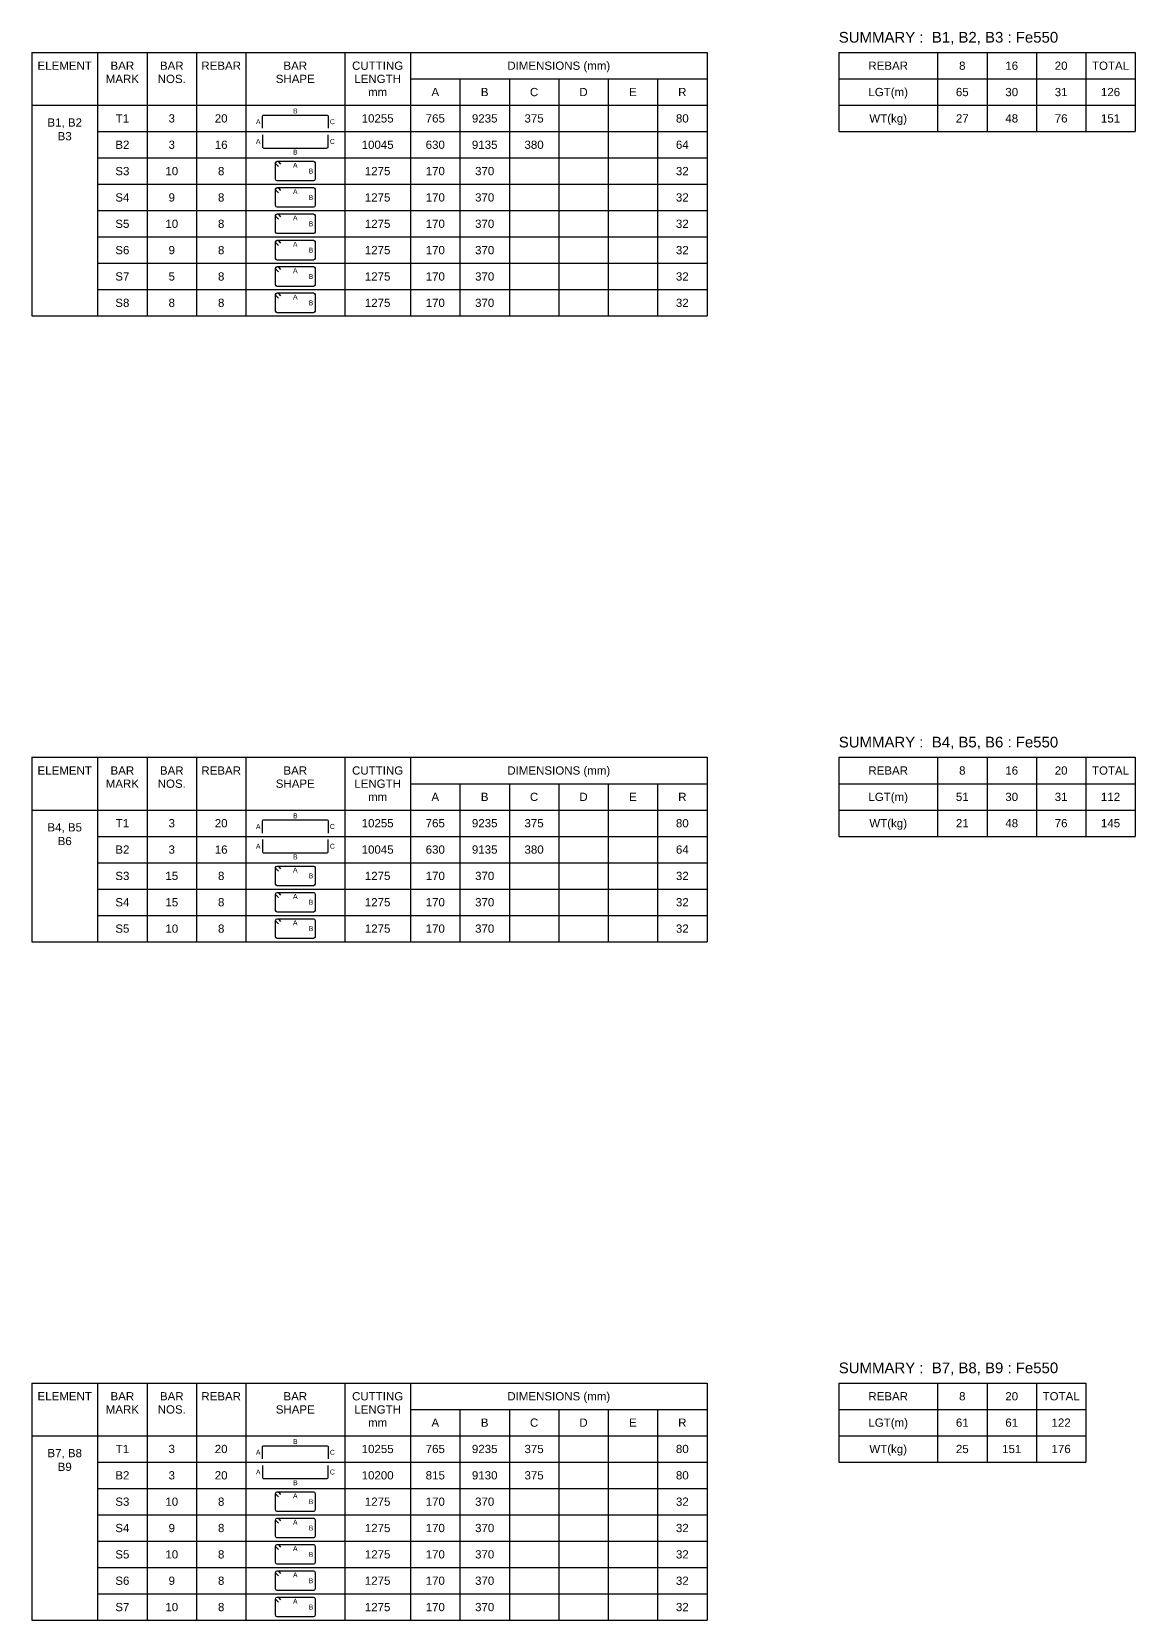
# Model space of a CAD drawing. Header units: inches. Extents: x -828 to 82836, y -189200 to 1700.
# Drawn here: x 33672 to 67172, y -47200 to 1030 of the extents above; entities that cross this region are included whole.
import ezdxf
from ezdxf.enums import TextEntityAlignment as Align

# ---------------------------------------------------------------- set-up
doc = ezdxf.new("R2010")
doc.units = ezdxf.units.IN
doc.header["$LTSCALE"] = 1000
doc.header["$MEASUREMENT"] = 0
for name, color, linetype in [('Dimension', 31, 'Continuous'), ('Reinforcement', 4, 'Continuous'), ('Schedule Header', 4, 'Continuous'), ('Schedule Line', 60, 'Continuous'), ('Text', 31, 'Continuous')]:
    doc.layers.add(name, color=color, linetype=linetype)
doc.styles.add('SC-SansSerif', font='SansSerif')

msp = doc.modelspace()

# ---------------------------------------------------------------- linework, layer by layer
at = {"layer": 'Reinforcement'}
for points in [[(40672, -1900), (40672, -1550, -0.5), (40722, -1500), (42622, -1500, -0.5), (42672, -1550), (42672, -1900)], [(40672, -2100), (40672, -2450, 0.5), (40722, -2500), (42622, -2500, 0.5), (42672, -2450), (42672, -2100)], [(41157.4, -3056.1), (41086.6, -2985.4, -0.1989124), (41072, -2950, -0.4142046), (41122, -2900, -0.1989044), (41157.4, -2914.6), (41228.1, -2985.4)], [(41157.4, -3856.1), (41086.6, -3785.4, -0.1989124), (41072, -3750, -0.4142046), (41122, -3700, -0.1989044), (41157.4, -3714.6), (41228.1, -3785.4)], [(41157.4, -4656.1), (41086.6, -4585.4, -0.1989124), (41072, -4550, -0.4142046), (41122, -4500, -0.1989044), (41157.4, -4514.6), (41228.1, -4585.4)], [(41157.4, -5456.1), (41086.6, -5385.4, -0.1989124), (41072, -5350, -0.4142046), (41122, -5300, -0.1989044), (41157.4, -5314.6), (41228.1, -5385.4)], [(41157.4, -6256.1), (41086.6, -6185.4, -0.1989124), (41072, -6150, -0.4142046), (41122, -6100, -0.1989044), (41157.4, -6114.6), (41228.1, -6185.4)], [(41157.4, -7056.1), (41086.6, -6985.4, -0.1989124), (41072, -6950, -0.4142046), (41122, -6900, -0.1989044), (41157.4, -6914.6), (41228.1, -6985.4)], [(40672, -23300), (40672, -22950, -0.5), (40722, -22900), (42622, -22900, -0.5), (42672, -22950), (42672, -23300)], [(40672, -23500), (40672, -23850, 0.5), (40722, -23900), (42622, -23900, 0.5), (42672, -23850), (42672, -23500)], [(41157.4, -24456.1), (41086.6, -24385.4, -0.1989124), (41072, -24350, -0.4142046), (41122, -24300, -0.1989044), (41157.4, -24314.6), (41228.1, -24385.4)], [(41157.4, -25256.1), (41086.6, -25185.4, -0.1989124), (41072, -25150, -0.4142046), (41122, -25100, -0.1989044), (41157.4, -25114.6), (41228.1, -25185.4)], [(41157.4, -26056.1), (41086.6, -25985.4, -0.1989124), (41072, -25950, -0.4142046), (41122, -25900, -0.1989044), (41157.4, -25914.6), (41228.1, -25985.4)], [(40672, -42300), (40672, -41950, -0.5), (40722, -41900), (42622, -41900, -0.5), (42672, -41950), (42672, -42300)], [(40672, -42500), (40672, -42850, 0.5), (40722, -42900), (42622, -42900, 0.5), (42672, -42850), (42672, -42500)], [(41157.4, -43456.1), (41086.6, -43385.4, -0.1989124), (41072, -43350, -0.4142046), (41122, -43300, -0.1989044), (41157.4, -43314.6), (41228.1, -43385.4)], [(41157.4, -44256.1), (41086.6, -44185.4, -0.1989124), (41072, -44150, -0.4142046), (41122, -44100, -0.1989044), (41157.4, -44114.6), (41228.1, -44185.4)], [(41157.4, -45056.1), (41086.6, -44985.4, -0.1989124), (41072, -44950, -0.4142046), (41122, -44900, -0.1989044), (41157.4, -44914.6), (41228.1, -44985.4)], [(41157.4, -45856.1), (41086.6, -45785.4, -0.1989124), (41072, -45750, -0.4142046), (41122, -45700, -0.1989044), (41157.4, -45714.6), (41228.1, -45785.4)], [(41157.4, -46656.1), (41086.6, -46585.4, -0.1989124), (41072, -46550, -0.4142046), (41122, -46500, -0.1989044), (41157.4, -46514.6), (41228.1, -46585.4)]]:
    msp.add_lwpolyline(points, format="xyb", dxfattribs=at)
for points in [[(41072, -2950, -0.4142046), (41122, -2900), (42222, -2900, -0.4142046), (42272, -2950), (42272, -3450, -0.4142046), (42222, -3500), (41122, -3500, -0.4142046), (41072, -3450)], [(41072, -3750, -0.4142046), (41122, -3700), (42222, -3700, -0.4142046), (42272, -3750), (42272, -4250, -0.4142046), (42222, -4300), (41122, -4300, -0.4142046), (41072, -4250)], [(41072, -4550, -0.4142046), (41122, -4500), (42222, -4500, -0.4142046), (42272, -4550), (42272, -5050, -0.4142046), (42222, -5100), (41122, -5100, -0.4142046), (41072, -5050)], [(41072, -5350, -0.4142046), (41122, -5300), (42222, -5300, -0.4142046), (42272, -5350), (42272, -5850, -0.4142046), (42222, -5900), (41122, -5900, -0.4142046), (41072, -5850)], [(41072, -6150, -0.4142046), (41122, -6100), (42222, -6100, -0.4142046), (42272, -6150), (42272, -6650, -0.4142046), (42222, -6700), (41122, -6700, -0.4142046), (41072, -6650)], [(41072, -6950, -0.4142046), (41122, -6900), (42222, -6900, -0.4142046), (42272, -6950), (42272, -7450, -0.4142046), (42222, -7500), (41122, -7500, -0.4142046), (41072, -7450)], [(41072, -24350, -0.4142046), (41122, -24300), (42222, -24300, -0.4142046), (42272, -24350), (42272, -24850, -0.4142046), (42222, -24900), (41122, -24900, -0.4142046), (41072, -24850)], [(41072, -25150, -0.4142046), (41122, -25100), (42222, -25100, -0.4142046), (42272, -25150), (42272, -25650, -0.4142046), (42222, -25700), (41122, -25700, -0.4142046), (41072, -25650)], [(41072, -25950, -0.4142046), (41122, -25900), (42222, -25900, -0.4142046), (42272, -25950), (42272, -26450, -0.4142046), (42222, -26500), (41122, -26500, -0.4142046), (41072, -26450)], [(41072, -43350, -0.4142046), (41122, -43300), (42222, -43300, -0.4142046), (42272, -43350), (42272, -43850, -0.4142046), (42222, -43900), (41122, -43900, -0.4142046), (41072, -43850)], [(41072, -44150, -0.4142046), (41122, -44100), (42222, -44100, -0.4142046), (42272, -44150), (42272, -44650, -0.4142046), (42222, -44700), (41122, -44700, -0.4142046), (41072, -44650)], [(41072, -44950, -0.4142046), (41122, -44900), (42222, -44900, -0.4142046), (42272, -44950), (42272, -45450, -0.4142046), (42222, -45500), (41122, -45500, -0.4142046), (41072, -45450)], [(41072, -45750, -0.4142046), (41122, -45700), (42222, -45700, -0.4142046), (42272, -45750), (42272, -46250, -0.4142046), (42222, -46300), (41122, -46300, -0.4142046), (41072, -46250)], [(41072, -46550, -0.4142046), (41122, -46500), (42222, -46500, -0.4142046), (42272, -46550), (42272, -47050, -0.4142046), (42222, -47100), (41122, -47100, -0.4142046), (41072, -47050)]]:
    msp.add_lwpolyline(points, format="xyb", close=True, dxfattribs=at)
at = {"layer": 'Schedule Line'}
for p, q in [((33672, 400), (54172, 400)), ((33672, 400), (33672, -7600)), ((35672, 400), (35672, -7600)), ((37172, 400), (37172, -7600)), ((38672, 400), (38672, -7600)), ((40172, 400), (40172, -7600)), ((43172, 400), (43172, -7600)), ((45172, 400), (45172, -7600)), ((54172, 400), (54172, -7600)), ((58172, 400), (67172, 400)), ((58172, 400), (58172, -2000)), ((61172, 400), (61172, -2000)), ((62672, 400), (62672, -2000)), ((64172, 400), (64172, -2000)), ((65672, 400), (65672, -2000)), ((67172, 400), (67172, -2000)), ((45172, -400), (54172, -400)), ((46672, -400), (46672, -7600)), ((48172, -400), (48172, -7600)), ((49672, -400), (49672, -7600)), ((51172, -400), (51172, -7600)), ((52672, -400), (52672, -7600)), ((58172, -400), (67172, -400)), ((33672, -1200), (54172, -1200)), ((58172, -1200), (67172, -1200)), ((35672, -2000), (54172, -2000)), ((58172, -2000), (67172, -2000)), ((35672, -2800), (54172, -2800)), ((35672, -3600), (54172, -3600)), ((35672, -4400), (54172, -4400)), ((35672, -5200), (54172, -5200)), ((35672, -6000), (54172, -6000)), ((35672, -6800), (54172, -6800)), ((33672, -7600), (54172, -7600)), ((35672, -7600), (54172, -7600)), ((33672, -21000), (54172, -21000)), ((33672, -21000), (33672, -26600)), ((35672, -21000), (35672, -26600)), ((37172, -21000), (37172, -26600)), ((38672, -21000), (38672, -26600)), ((40172, -21000), (40172, -26600)), ((43172, -21000), (43172, -26600)), ((45172, -21000), (45172, -26600)), ((54172, -21000), (54172, -26600)), ((58172, -21000), (67172, -21000)), ((58172, -21000), (58172, -23400)), ((61172, -21000), (61172, -23400)), ((62672, -21000), (62672, -23400)), ((64172, -21000), (64172, -23400)), ((65672, -21000), (65672, -23400)), ((67172, -21000), (67172, -23400)), ((45172, -21800), (54172, -21800)), ((46672, -21800), (46672, -26600)), ((48172, -21800), (48172, -26600)), ((49672, -21800), (49672, -26600)), ((51172, -21800), (51172, -26600)), ((52672, -21800), (52672, -26600)), ((58172, -21800), (67172, -21800)), ((33672, -22600), (54172, -22600)), ((58172, -22600), (67172, -22600)), ((35672, -23400), (54172, -23400)), ((58172, -23400), (67172, -23400)), ((35672, -24200), (54172, -24200)), ((35672, -25000), (54172, -25000)), ((35672, -25800), (54172, -25800)), ((33672, -26600), (54172, -26600)), ((35672, -26600), (54172, -26600)), ((33672, -40000), (54172, -40000)), ((33672, -40000), (33672, -47200)), ((35672, -40000), (35672, -47200)), ((37172, -40000), (37172, -47200)), ((38672, -40000), (38672, -47200)), ((40172, -40000), (40172, -47200)), ((43172, -40000), (43172, -47200)), ((45172, -40000), (45172, -47200)), ((54172, -40000), (54172, -47200)), ((58172, -40000), (65672, -40000)), ((58172, -40000), (58172, -42400)), ((61172, -40000), (61172, -42400)), ((62672, -40000), (62672, -42400)), ((64172, -40000), (64172, -42400)), ((65672, -40000), (65672, -42400)), ((45172, -40800), (54172, -40800)), ((46672, -40800), (46672, -47200)), ((48172, -40800), (48172, -47200)), ((49672, -40800), (49672, -47200)), ((51172, -40800), (51172, -47200)), ((52672, -40800), (52672, -47200)), ((58172, -40800), (65672, -40800)), ((33672, -41600), (54172, -41600)), ((58172, -41600), (65672, -41600)), ((35672, -42400), (54172, -42400)), ((58172, -42400), (65672, -42400)), ((35672, -43200), (54172, -43200)), ((35672, -44000), (54172, -44000)), ((35672, -44800), (54172, -44800)), ((35672, -45600), (54172, -45600)), ((35672, -46400), (54172, -46400)), ((33672, -47200), (54172, -47200)), ((35672, -47200), (54172, -47200))]:
    msp.add_line(p, q, dxfattribs=at)

# ---------------------------------------------------------------- texts
at = {"layer": 'Dimension', "style": 'SC-SansSerif'}
for s, p in [('B', (41672, -1375)), ('A', (40547, -1700)), ('C', (42797, -1700)), ('A', (40547, -2300)), ('C', (42797, -2300)), ('B', (41672, -2625)), ('A', (41672, -3025)), ('B', (42147, -3200)), ('A', (41672, -3825)), ('B', (42147, -4000)), ('A', (41672, -4625)), ('B', (42147, -4800)), ('A', (41672, -5425)), ('B', (42147, -5600)), ('A', (41672, -6225)), ('B', (42147, -6400)), ('A', (41672, -7025)), ('B', (42147, -7200)), ('A', (40547, -23100)), ('B', (41672, -22775)), ('C', (42797, -23100)), ('A', (40547, -23700)), ('C', (42797, -23700)), ('B', (41672, -24025)), ('A', (41672, -24425)), ('B', (42147, -24600)), ('A', (41672, -25225)), ('B', (42147, -25400)), ('A', (41672, -26025)), ('B', (42147, -26200)), ('B', (41672, -41775)), ('A', (40547, -42100)), ('C', (42797, -42100)), ('A', (40547, -42700)), ('C', (42797, -42700)), ('A', (41672, -43425)), ('B', (41672, -43025)), ('B', (42147, -43600)), ('A', (41672, -44225)), ('B', (42147, -44400)), ('A', (41672, -45025)), ('B', (42147, -45200)), ('A', (41672, -45825)), ('B', (42147, -46000)), ('A', (41672, -46625)), ('B', (42147, -46800))]:
    msp.add_text(s, height=150, dxfattribs=at).set_placement(p, align=Align.MIDDLE_CENTER)
at = {"layer": 'Schedule Header', "style": 'SC-SansSerif'}
for s, p in [('SUMMARY :  B1, B2, B3 : Fe550', (58172, 700)), ('SUMMARY :  B4, B5, B6 : Fe550', (58172, -20700)), ('SUMMARY :  B7, B8, B9 : Fe550', (58172, -39700))]:
    msp.add_text(s, height=325, dxfattribs=at).set_placement(p)
for s, p in [('ELEMENT', (34672, 0)), ('BAR', (36422, 0)), ('BAR', (37922, 0)), ('REBAR', (39422, 0)), ('BAR', (41672, 0)), ('CUTTING', (44172, 0)), ('DIMENSIONS (mm)', (49672, 0)), ('REBAR', (59672, 0)), ('8', (61922, 0)), ('16', (63422, 0)), ('20', (64922, 0)), ('TOTAL', (66422, 0)), ('MARK', (36422, -400)), ('NOS.', (37922, -400)), ('SHAPE', (41672, -400)), ('LENGTH', (44172, -400)), ('mm', (44172, -800)), ('A', (45922, -800)), ('B', (47422, -800)), ('C', (48922, -800)), ('D', (50422, -800)), ('E', (51922, -800)), ('R', (53422, -800)), ('LGT(m)', (59672, -800)), ('WT(kg)', (59672, -1600)), ('ELEMENT', (34672, -21400)), ('MARK', (36422, -21800)), ('BAR', (36422, -21400)), ('NOS.', (37922, -21800)), ('BAR', (37922, -21400)), ('REBAR', (39422, -21400)), ('SHAPE', (41672, -21800)), ('BAR', (41672, -21400)), ('CUTTING', (44172, -21400)), ('LENGTH', (44172, -21800)), ('DIMENSIONS (mm)', (49672, -21400)), ('REBAR', (59672, -21400)), ('8', (61922, -21400)), ('16', (63422, -21400)), ('20', (64922, -21400)), ('TOTAL', (66422, -21400)), ('mm', (44172, -22200)), ('A', (45922, -22200)), ('B', (47422, -22200)), ('C', (48922, -22200)), ('D', (50422, -22200)), ('E', (51922, -22200)), ('R', (53422, -22200)), ('LGT(m)', (59672, -22200)), ('WT(kg)', (59672, -23000)), ('ELEMENT', (34672, -40400)), ('BAR', (36422, -40400)), ('BAR', (37922, -40400)), ('REBAR', (39422, -40400)), ('BAR', (41672, -40400)), ('CUTTING', (44172, -40400)), ('DIMENSIONS (mm)', (49672, -40400)), ('REBAR', (59672, -40400)), ('8', (61922, -40400)), ('20', (63422, -40400)), ('TOTAL', (64922, -40400)), ('MARK', (36422, -40800)), ('NOS.', (37922, -40800)), ('SHAPE', (41672, -40800)), ('LENGTH', (44172, -40800)), ('mm', (44172, -41200)), ('A', (45922, -41200)), ('B', (47422, -41200)), ('C', (48922, -41200)), ('D', (50422, -41200)), ('E', (51922, -41200)), ('R', (53422, -41200)), ('LGT(m)', (59672, -41200)), ('WT(kg)', (59672, -42000))]:
    msp.add_text(s, height=250, dxfattribs=at).set_placement(p, align=Align.MIDDLE_CENTER)
at = {"layer": 'Text', "style": 'SC-SansSerif'}
for s, p in [('65', (61922, -800)), ('30', (63422, -800)), ('31', (64922, -800)), ('126', (66422, -800)), ('T1', (36422, -1600)), ('3', (37922, -1600)), ('20', (39422, -1600)), ('10255', (44172, -1600)), ('765', (45922, -1600)), ('9235', (47422, -1600)), ('375', (48922, -1600)), ('80', (53422, -1600)), ('27', (61922, -1600)), ('48', (63422, -1600)), ('76', (64922, -1600)), ('151', (66422, -1600)), ('B2', (36422, -2400)), ('3', (37922, -2400)), ('16', (39422, -2400)), ('10045', (44172, -2400)), ('630', (45922, -2400)), ('9135', (47422, -2400)), ('380', (48922, -2400)), ('64', (53422, -2400)), ('S3', (36422, -3200)), ('10', (37922, -3200)), ('8', (39422, -3200)), ('1275', (44172, -3200)), ('170', (45922, -3200)), ('370', (47422, -3200)), ('32', (53422, -3200)), ('S4', (36422, -4000)), ('9', (37922, -4000)), ('8', (39422, -4000)), ('1275', (44172, -4000)), ('170', (45922, -4000)), ('370', (47422, -4000)), ('32', (53422, -4000)), ('S5', (36422, -4800)), ('10', (37922, -4800)), ('8', (39422, -4800)), ('1275', (44172, -4800)), ('170', (45922, -4800)), ('370', (47422, -4800)), ('32', (53422, -4800)), ('S6', (36422, -5600)), ('9', (37922, -5600)), ('8', (39422, -5600)), ('1275', (44172, -5600)), ('170', (45922, -5600)), ('370', (47422, -5600)), ('32', (53422, -5600)), ('S7', (36422, -6400)), ('5', (37922, -6400)), ('8', (39422, -6400)), ('1275', (44172, -6400)), ('170', (45922, -6400)), ('370', (47422, -6400)), ('32', (53422, -6400)), ('S8', (36422, -7200)), ('8', (37922, -7200)), ('8', (39422, -7200)), ('1275', (44172, -7200)), ('170', (45922, -7200)), ('370', (47422, -7200)), ('32', (53422, -7200)), ('51', (61922, -22200)), ('30', (63422, -22200)), ('31', (64922, -22200)), ('112', (66422, -22200)), ('T1', (36422, -23000)), ('3', (37922, -23000)), ('20', (39422, -23000)), ('10255', (44172, -23000)), ('765', (45922, -23000)), ('9235', (47422, -23000)), ('375', (48922, -23000)), ('80', (53422, -23000)), ('21', (61922, -23000)), ('48', (63422, -23000)), ('76', (64922, -23000)), ('145', (66422, -23000)), ('B2', (36422, -23800)), ('3', (37922, -23800)), ('16', (39422, -23800)), ('10045', (44172, -23800)), ('630', (45922, -23800)), ('9135', (47422, -23800)), ('380', (48922, -23800)), ('64', (53422, -23800)), ('S3', (36422, -24600)), ('15', (37922, -24600)), ('8', (39422, -24600)), ('1275', (44172, -24600)), ('170', (45922, -24600)), ('370', (47422, -24600)), ('32', (53422, -24600)), ('S4', (36422, -25400)), ('15', (37922, -25400)), ('8', (39422, -25400)), ('1275', (44172, -25400)), ('170', (45922, -25400)), ('370', (47422, -25400)), ('32', (53422, -25400)), ('S5', (36422, -26200)), ('10', (37922, -26200)), ('8', (39422, -26200)), ('1275', (44172, -26200)), ('170', (45922, -26200)), ('370', (47422, -26200)), ('32', (53422, -26200)), ('61', (61922, -41200)), ('61', (63422, -41200)), ('122', (64922, -41200)), ('T1', (36422, -42000)), ('3', (37922, -42000)), ('20', (39422, -42000)), ('10255', (44172, -42000)), ('765', (45922, -42000)), ('9235', (47422, -42000)), ('375', (48922, -42000)), ('80', (53422, -42000)), ('25', (61922, -42000)), ('151', (63422, -42000)), ('176', (64922, -42000)), ('B2', (36422, -42800)), ('3', (37922, -42800)), ('20', (39422, -42800)), ('10200', (44172, -42800)), ('815', (45922, -42800)), ('9130', (47422, -42800)), ('375', (48922, -42800)), ('80', (53422, -42800)), ('S3', (36422, -43600)), ('10', (37922, -43600)), ('8', (39422, -43600)), ('1275', (44172, -43600)), ('170', (45922, -43600)), ('370', (47422, -43600)), ('32', (53422, -43600)), ('S4', (36422, -44400)), ('9', (37922, -44400)), ('8', (39422, -44400)), ('1275', (44172, -44400)), ('170', (45922, -44400)), ('370', (47422, -44400)), ('32', (53422, -44400)), ('S5', (36422, -45200)), ('10', (37922, -45200)), ('8', (39422, -45200)), ('1275', (44172, -45200)), ('170', (45922, -45200)), ('370', (47422, -45200)), ('32', (53422, -45200)), ('S6', (36422, -46000)), ('9', (37922, -46000)), ('8', (39422, -46000)), ('1275', (44172, -46000)), ('170', (45922, -46000)), ('370', (47422, -46000)), ('32', (53422, -46000)), ('S7', (36422, -46800)), ('10', (37922, -46800)), ('8', (39422, -46800)), ('1275', (44172, -46800)), ('170', (45922, -46800)), ('370', (47422, -46800)), ('32', (53422, -46800))]:
    msp.add_text(s, height=250, dxfattribs=at).set_placement(p, align=Align.MIDDLE_CENTER)
at = {"layer": 'Text', "char_height": 250, "attachment_point": 2, "style": 'SC-SansSerif'}
for s, insert in [('B1, B2\\PB3', (34672, -1600)), ('B4, B5\\PB6', (34672, -23000)), ('B7, B8\\PB9', (34672, -42000))]:
    msp.add_mtext(s, dxfattribs=dict(at, insert=insert))

doc.saveas('drawing.dxf')
